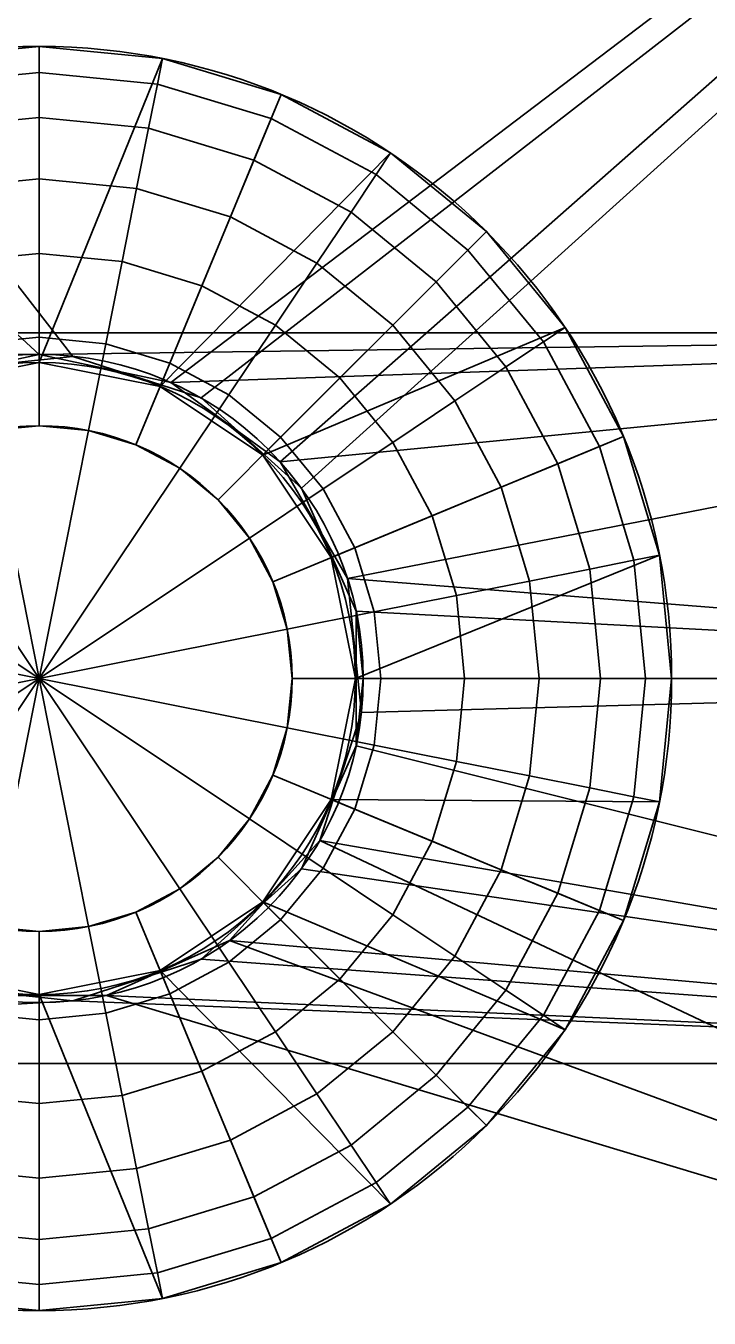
# Model space of a CAD drawing. Header units: millimetres. Extents: x 516 to 946, y 0 to 190.
# Drawn here: x 567.59 to 571.91, y 169.55 to 177.73 of the extents above; entities that cross this region are included whole.
import ezdxf

# ---------------------------------------------------------------- set-up
doc = ezdxf.new("R2010")
doc.units = ezdxf.units.MM
doc.layers.add('1', color=7, linetype='Continuous', true_color=0xffffff)

# ---------------------------------------------------------------- blocks, each defined once
blk = doc.blocks.new('UG_SURFACE_001')
at = {"layer": '1', "color": 252, "linetype": 'Continuous', "lineweight": 35}
for points in [[(62.151741, 182.368726, 3.5), (45.534927, 184.409007, 3.5), (52.334137, 175.639257, 3.5), (53.144854, 175.375834, 3.5)], [(51.486369, 175.550148, 3.5), (52.334137, 175.639257, 3.5), (45.534927, 184.409007, 3.5)], [(45.534927, 184.409007, 1.5), (52.334137, 175.639257, 1.5), (51.486369, 175.550148, 1.5)], [(53.144854, 175.375834, 1.5), (52.334137, 175.639257, 1.5), (45.534927, 184.409007, 1.5), (62.151741, 182.368726, 1.5)], [(53.144854, 175.375834, 3.5), (53.778339, 174.805447, 3.5), (62.151741, 182.368726, 3.5)], [(62.151741, 182.368726, 1.5), (53.778339, 174.805447, 1.5), (53.144854, 175.375834, 1.5)], [(62.151741, 173.60048, 3.5), (62.151741, 182.368726, 3.5), (53.778339, 174.805447, 3.5), (54.125056, 174.026713, 3.5)], [(54.125056, 174.026713, 1.5), (53.778339, 174.805447, 1.5), (62.151741, 182.368726, 1.5), (62.151741, 173.60048, 1.5)], [(52.334137, 175.639257, 1.5), (52.334137, 175.639257, 3.5), (51.486369, 175.550148, 3.5), (51.486369, 175.550148, 1.5)], [(53.144854, 175.375834, 1.5), (53.144854, 175.375834, 3.5), (52.334137, 175.639257, 3.5), (52.334137, 175.639257, 1.5)], [(53.778339, 174.805447, 1.5), (53.778339, 174.805447, 3.5), (53.144854, 175.375834, 3.5), (53.144854, 175.375834, 1.5)], [(54.125056, 174.026713, 1.5), (54.125056, 174.026713, 3.5), (53.778339, 174.805447, 3.5), (53.778339, 174.805447, 1.5)], [(54.125056, 174.026713, 3.5), (54.125056, 173.60048, 3.5), (62.151741, 173.60048, 3.5)], [(62.151741, 173.60048, 1.5), (54.169852, 173.60048, 1.5), (54.125056, 174.026713, 1.5)], [(54.169852, 173.60048, 1.5), (54.125056, 173.60048, 3.5), (54.125056, 174.026713, 3.5)], [(54.125056, 174.026713, 3.5), (54.125056, 174.026713, 1.5), (54.169852, 173.60048, 1.5)], [(62.151741, 171.163097, 3.5), (62.151741, 173.60048, 3.5), (54.125056, 173.60048, 3.5), (54.125056, 173.174262, 3.5)], [(54.125056, 173.174262, 1.5), (54.169852, 173.60048, 1.5), (62.151741, 173.60048, 1.5), (62.151741, 171.163097, 1.5)], [(54.169852, 173.60048, 1.5), (54.125056, 173.174262, 1.5), (54.125056, 173.174262, 3.5)], [(54.125056, 173.174262, 3.5), (54.125056, 173.60048, 3.5), (54.169852, 173.60048, 1.5)], [(54.125056, 173.174262, 3.5), (53.778339, 172.395527, 3.5), (62.151741, 171.163097, 3.5)], [(62.151741, 171.163097, 1.5), (53.778339, 172.395527, 1.5), (54.125056, 173.174262, 1.5)], [(53.778339, 172.395527, 1.5), (53.778339, 172.395527, 3.5), (54.125056, 173.174262, 3.5), (54.125056, 173.174262, 1.5)], [(62.151741, 171.163097, 3.5), (53.778339, 172.395527, 3.5), (53.144854, 171.825141, 3.5)], [(53.144854, 171.825141, 1.5), (53.778339, 172.395527, 1.5), (62.151741, 171.163097, 1.5)], [(53.144854, 171.825141, 1.5), (53.144854, 171.825141, 3.5), (53.778339, 172.395527, 3.5), (53.778339, 172.395527, 1.5)], [(53.144854, 171.825141, 3.5), (52.334137, 171.561718, 3.5), (62.151741, 171.163097, 3.5)], [(62.151741, 171.163097, 1.5), (52.334137, 171.561718, 1.5), (53.144854, 171.825141, 1.5)], [(52.334137, 171.561718, 1.5), (52.334137, 171.561718, 3.5), (53.144854, 171.825141, 3.5), (53.144854, 171.825141, 1.5)], [(52.334137, 171.561718, 3.5), (51.486369, 171.650827, 3.5), (45.534927, 171.163097, 3.5)], [(45.534927, 171.163097, 1.5), (51.486369, 171.650827, 1.5), (52.334137, 171.561718, 1.5)], [(51.486369, 171.650827, 1.5), (51.486369, 171.650827, 3.5), (52.334137, 171.561718, 3.5), (52.334137, 171.561718, 1.5)], [(45.534927, 171.163097, 3.5), (62.151741, 171.163097, 3.5), (52.334137, 171.561718, 3.5)], [(52.334137, 171.561718, 1.5), (62.151741, 171.163097, 1.5), (45.534927, 171.163097, 1.5)], [(62.151741, 171.163097, 3.5), (45.534927, 171.163097, 3.5), (45.534927, 168.725714, 3.5), (62.151741, 168.725714, 3.5)], [(62.151741, 168.725714, 1.5), (45.534927, 168.725714, 1.5), (45.534927, 171.163097, 1.5), (62.151741, 171.163097, 1.5)]]:
    blk.add_3dface(points, dxfattribs=at)
blk = doc.blocks.new('1стенка_MODEL')
at = {"layer": '1', "color": 252, "linetype": 'Continuous', "lineweight": 35}
blk.add_circle((52.119854, 173.600487, 1.5), 2.05, dxfattribs=at)
at = {"layer": '1', "color": 252, "linetype": 'Continuous', "lineweight": 35, "extrusion": (0, 0, -1)}
blk.add_circle((-52.119854, 173.600487, -3.5), 2.05, dxfattribs=at)
at = {"layer": '1', "color": 252, "linetype": 'Continuous', "lineweight": 35}
blk.add_blockref('UG_SURFACE_001', (0, 0), dxfattribs=at)
blk = doc.blocks.new('UG_SURFACE_002')
at = {"layer": '1', "color": 252, "linetype": 'Continuous', "lineweight": 35}
for points in [[(2.492546, 189.693958, 16.5), (101.747163, 177.507013, 3.5), (81.896238, 179.944411, 3.5)], [(2.492546, 189.693958, 16.5), (121.598087, 175.06963, 3.5), (101.747163, 177.507013, 3.5)], [(2.492546, 189.693958, 16.5), (133.563325, 173.60048, 3.5), (121.598087, 175.06963, 3.5)], [(2.492546, 189.693958, 16.5), (161.549926, 170.164168, 3.5), (153.414235, 171.163097, 3.5)], [(153.414235, 171.163097, 3.5), (133.563325, 173.60048, 3.5), (2.492546, 189.693958, 16.5)], [(2.492546, 189.693958, 16.5), (181.150854, 167.757466, 3.5), (173.265159, 168.725714, 3.5)], [(173.265159, 168.725714, 3.5), (161.549926, 170.164168, 3.5), (2.492546, 189.693958, 16.5)], [(2.492546, 189.693958, 16.5), (201.001778, 165.320083, 3.5), (193.116084, 166.288331, 3.5)], [(193.116084, 166.288331, 3.5), (181.150854, 167.757466, 3.5), (2.492546, 189.693958, 16.5)], [(2.492546, 189.693958, 16.5), (220.852703, 162.882701, 3.5), (210.930929, 164.100945, 3.5)], [(210.930929, 164.100945, 3.5), (201.001778, 165.320083, 3.5), (2.492546, 189.693958, 16.5)], [(2.492546, 189.693958, 16.5), (254.704952, 158.726171, 3.5), (220.852703, 162.882701, 3.5)], [(254.704952, 158.726171, 3.5), (2.492546, 189.693958, 16.5), (7.492546, 189.08003, 21.500001), (414.399207, 139.11818, 21.500001)], [(7.492546, 187.785283, 21.500001), (414.242595, 137.84267, 21.500001), (414.399207, 139.11818, 21.500001), (7.492546, 189.08003, 21.500001)], [(414.242595, 137.84267, 21.500001), (7.492546, 187.785283, 21.500001), (7.489942, 187.724829, 21.497397)], [(2.492546, 187.540576, 6.734633), (419.101447, 136.387423, 6.734633), (419.120014, 136.538535, 7.5), (2.492546, 187.693954, 7.5)], [(413.8695, 137.183219, 20.8), (7.697187, 187.054902, 20.8), (2.492546, 187.693954, 7.5), (419.120014, 136.538535, 7.5)], [(414.242595, 137.84267, 21.500001), (7.489942, 187.724829, 21.497397), (7.488322, 187.517792, 21.440059)], [(2.492546, 187.103763, 6.085787), (419.048607, 135.957107, 6.085787), (419.101447, 136.387423, 6.734633), (2.492546, 187.540576, 6.734633)], [(414.188027, 137.579471, 21.446716), (7.488322, 187.517792, 21.440059), (7.487983, 187.474385, 21.428039)], [(414.188027, 137.579471, 21.446716), (7.487983, 187.474385, 21.428039), (7.521724, 187.286004, 21.291038)], [(7.488322, 187.517792, 21.440059), (414.188027, 137.579471, 21.446716), (414.242595, 137.84267, 21.500001)], [(414.097965, 137.36172, 21.294976), (7.521724, 187.286004, 21.291038), (7.526125, 187.261432, 21.273168)], [(7.521724, 187.286004, 21.291038), (414.097965, 137.36172, 21.294976), (414.188027, 137.579471, 21.446716)], [(414.097965, 137.36172, 21.294976), (7.526125, 187.261432, 21.273168), (7.594966, 187.123388, 21.066504)], [(413.986117, 137.222588, 21.067878), (7.594966, 187.123388, 21.066504), (7.599175, 187.114954, 21.053867)], [(7.594966, 187.123388, 21.066504), (413.986117, 137.222588, 21.067878), (414.097965, 137.36172, 21.294976)], [(2.492546, 186.450049, 5.652241), (418.969542, 135.313109, 5.652241), (419.048607, 135.957107, 6.085787), (2.492546, 187.103763, 6.085787)], [(7.599175, 187.114954, 21.053867), (7.697187, 187.054902, 20.8), (413.8695, 137.183219, 20.8)], [(413.8695, 137.183219, 20.8), (413.986117, 137.222588, 21.067878), (7.599175, 187.114954, 21.053867)], [(418.969542, 135.313109, 5.652241), (2.492546, 186.450049, 5.652241), (201.001778, 161.30507, 5.5), (220.852703, 158.867672, 5.5)], [(2.492546, 186.450049, 5.652241), (178.23121, 164.100945, 5.5), (200.118229, 161.41355, 5.5)], [(2.492546, 186.450049, 5.652241), (161.549926, 166.149139, 5.5), (178.23121, 164.100945, 5.5)], [(200.118229, 161.41355, 5.5), (201.001778, 161.30507, 5.5), (2.492546, 186.450049, 5.652241)], [(2.492546, 186.450049, 5.652241), (141.199008, 168.647915, 5.5), (160.41638, 166.288331, 5.5)], [(2.492546, 186.450049, 5.652241), (121.598087, 171.054617, 5.5), (140.565455, 168.725714, 5.5)], [(2.492546, 186.450049, 5.652241), (100.863606, 173.60048, 5.5), (101.747163, 173.492, 5.5)], [(101.747163, 173.492, 5.5), (121.598087, 171.054617, 5.5), (2.492546, 186.450049, 5.652241)], [(140.565455, 168.725714, 5.5), (141.199008, 168.647915, 5.5), (2.492546, 186.450049, 5.652241)], [(160.41638, 166.288331, 5.5), (161.549926, 166.149139, 5.5), (2.492546, 186.450049, 5.652241)], [(2.492546, 186.450049, 5.652241), (62.045313, 178.36678, 5.5), (83.048768, 175.787866, 5.5)], [(83.048768, 175.787866, 5.5), (100.863606, 173.60048, 5.5), (2.492546, 186.450049, 5.652241)], [(42.194393, 184.819177, 3.5), (62.045313, 182.381794, 3.5), (52.953664, 175.473258, 3.5), (52.119855, 175.650492, 3.5)], [(52.119855, 175.650492, 3.5), (51.286045, 175.473258, 3.5), (42.194393, 184.819177, 3.5)], [(62.045313, 182.381794, 3.5), (53.643301, 174.972206, 3.5), (52.953664, 175.473258, 3.5)], [(54.069519, 174.233973, 3.5), (53.643301, 174.972206, 3.5), (62.045313, 182.381794, 3.5), (62.045313, 173.60048, 3.5)], [(42.194393, 175.787866, 5.5), (62.045313, 175.787866, 5.5), (62.045313, 178.36678, 5.5), (52.355226, 179.556563, 5.5)], [(52.355226, 179.556563, 5.5), (42.194393, 179.556563, 5.5), (42.194393, 175.787866, 5.5)], [(42.194393, 175.787866, 5.5), (51.286045, 175.473258, 5.5), (52.119855, 175.650492, 5.5)], [(52.119855, 175.650492, 5.5), (62.045313, 175.787866, 5.5), (42.194393, 175.787866, 5.5)], [(52.119855, 175.650492, 5.5), (52.953664, 175.473258, 5.5), (62.045313, 175.787866, 5.5)], [(52.953664, 175.473258, 5.5), (53.643301, 174.972206, 5.5), (62.045313, 175.787866, 5.5)], [(62.045313, 175.787866, 5.5), (53.643301, 174.972206, 5.5), (54.069519, 174.233973, 5.5)], [(54.069519, 174.233973, 5.5), (54.136101, 173.60048, 5.5), (62.045313, 173.60048, 5.5), (62.045313, 175.787866, 5.5)], [(52.119855, 175.650492, 3.5), (52.119855, 175.650492, 5.5), (51.286045, 175.473258, 5.5), (51.286045, 175.473258, 3.5)], [(52.953664, 175.473258, 3.5), (52.953664, 175.473258, 5.5), (52.119855, 175.650492, 5.5), (52.119855, 175.650492, 3.5)], [(53.643301, 174.972206, 3.5), (53.643301, 174.972206, 5.5), (52.953664, 175.473258, 5.5), (52.953664, 175.473258, 3.5)], [(54.069519, 174.233973, 3.5), (54.069519, 174.233973, 5.5), (53.643301, 174.972206, 5.5), (53.643301, 174.972206, 3.5)], [(62.045313, 173.60048, 3.5), (54.136101, 173.60048, 3.5), (54.069519, 174.233973, 3.5)], [(54.136101, 173.60048, 5.5), (54.069519, 174.233973, 5.5), (54.069519, 174.233973, 3.5), (54.136101, 173.60048, 3.5)], [(62.045313, 173.60048, 3.5), (62.045313, 171.163097, 3.5), (53.895205, 172.575489, 3.5), (54.158624, 173.386201, 3.5)], [(54.158624, 173.386201, 5.5), (53.895205, 172.575489, 5.5), (62.045313, 168.725714, 5.5), (62.045313, 173.60048, 5.5)], [(54.158624, 173.386201, 3.5), (54.136101, 173.60048, 3.5), (62.045313, 173.60048, 3.5)], [(54.136101, 173.60048, 3.5), (54.158624, 173.386201, 3.5), (54.158624, 173.386201, 5.5), (54.136101, 173.60048, 5.5)], [(62.045313, 173.60048, 5.5), (54.136101, 173.60048, 5.5), (54.158624, 173.386201, 5.5)], [(53.895205, 172.575489, 3.5), (53.895205, 172.575489, 5.5), (54.158624, 173.386201, 5.5), (54.158624, 173.386201, 3.5)], [(53.324815, 171.941996, 3.5), (53.895205, 172.575489, 3.5), (62.045313, 171.163097, 3.5)], [(53.324815, 171.941996, 3.5), (53.324815, 171.941996, 5.5), (53.895205, 172.575489, 5.5), (53.895205, 172.575489, 3.5)], [(62.045313, 168.725714, 5.5), (53.895205, 172.575489, 5.5), (53.324815, 171.941996, 5.5)], [(62.045313, 171.163097, 3.5), (52.546073, 171.59529, 3.5), (53.324815, 171.941996, 3.5)], [(52.546073, 171.59529, 3.5), (52.546073, 171.59529, 5.5), (53.324815, 171.941996, 5.5), (53.324815, 171.941996, 3.5)], [(53.324815, 171.941996, 5.5), (52.546073, 171.59529, 5.5), (62.045313, 168.725714, 5.5)], [(51.693633, 171.59529, 3.5), (52.546073, 171.59529, 3.5), (62.045313, 171.163097, 3.5), (42.194393, 171.163097, 3.5)], [(42.194393, 168.725714, 5.5), (62.045313, 168.725714, 5.5), (52.546073, 171.59529, 5.5), (51.693633, 171.59529, 5.5)], [(51.693633, 171.59529, 3.5), (51.693633, 171.59529, 5.5), (52.546073, 171.59529, 5.5), (52.546073, 171.59529, 3.5)], [(42.194393, 171.163097, 3.5), (62.045313, 171.163097, 3.5), (62.045313, 168.725714, 3.5), (42.194393, 168.725714, 3.5)]]:
    blk.add_3dface(points, dxfattribs=at)
blk = doc.blocks.new('3пояс_верхний_MODEL')
at = {"layer": '1', "color": 252, "linetype": 'Continuous', "lineweight": 35, "extrusion": (2.9583e-16, 2.53862e-15, -1)}
blk.add_circle((-52.119854, 173.600487, -5.5), 2.05, dxfattribs=at)
at = {"layer": '1', "color": 252, "linetype": 'Continuous', "lineweight": 35, "extrusion": (0, 0, -1)}
blk.add_circle((-52.119854, 173.600487, -3.5), 2.05, dxfattribs=at)
at = {"layer": '1', "color": 252, "linetype": 'Continuous', "lineweight": 35}
blk.add_blockref('UG_SURFACE_002', (0, 0), dxfattribs=at)
blk = doc.blocks.new('UG_SURFACE_006')
at = {"layer": '1', "color": 252, "linetype": 'Continuous', "lineweight": 35}
for points in [[(0, 3.834946, -0.53909), (-0.748161, 3.761258, -0.53909), (-0.780361, 3.923141), (0, 4)], [(-0.765367, 1.847759), (0, 2), (0, 4), (-0.780361, 3.923141)], [(-0.780361, 3.923141, 4), (0, 4, 4), (0, 2, 4), (-0.765367, 1.847759, 4)], [(0, 4, 4), (-0.780361, 3.923141, 4), (-0.748161, 3.761258, 4.53909), (0, 3.834946, 4.53909)], [(0.748161, 3.761258, -0.53909), (0, 3.834946, -0.53909), (0, 4), (0.780361, 3.923141)], [(0.780361, 3.923141), (0, 4), (0, 2)], [(0, 2, 4), (0, 4, 4), (0.780361, 3.923141, 4)], [(0.780361, 3.923141, 4), (0, 4, 4), (0, 3.834946, 4.53909), (0.748161, 3.761258, 4.53909)], [(0, 2), (0.765367, 1.847759), (1.530734, 3.695518), (0.780361, 3.923141)], [(0.780361, 3.923141, 4), (1.530734, 3.695518, 4), (0.765367, 1.847759, 4), (0, 2, 4)], [(1.46757, 3.543028, -0.53909), (0.748161, 3.761258, -0.53909), (0.780361, 3.923141), (1.530734, 3.695518)], [(1.530734, 3.695518, 4), (0.780361, 3.923141, 4), (0.748161, 3.761258, 4.53909), (1.46757, 3.543028, 4.53909)], [(0, 3.550568, -1.025907), (-0.692681, 3.482345, -1.025907), (-0.748161, 3.761258, -0.53909), (0, 3.834946, -0.53909)], [(0, 3.834946, 4.53909), (-0.748161, 3.761258, 4.53909), (-0.692681, 3.482345, 5.025907), (0, 3.550568, 5.025907)], [(0.692681, 3.482345, -1.025907), (0, 3.550568, -1.025907), (0, 3.834946, -0.53909), (0.748161, 3.761258, -0.53909)], [(0.748161, 3.761258, 4.53909), (0, 3.834946, 4.53909), (0, 3.550568, 5.025907), (0.692681, 3.482345, 5.025907)], [(1.358744, 3.280297, -1.025907), (0.692681, 3.482345, -1.025907), (0.748161, 3.761258, -0.53909), (1.46757, 3.543028, -0.53909)], [(1.46757, 3.543028, 4.53909), (0.748161, 3.761258, 4.53909), (0.692681, 3.482345, 5.025907), (1.358744, 3.280297, 5.025907)], [(2.222281, 3.325878), (1.530734, 3.695518), (0.765367, 1.847759)], [(0.765367, 1.847759, 4), (1.530734, 3.695518, 4), (2.222281, 3.325878, 4)], [(2.130582, 3.188641, -0.53909), (1.46757, 3.543028, -0.53909), (1.530734, 3.695518), (2.222281, 3.325878)], [(2.222281, 3.325878, 4), (1.530734, 3.695518, 4), (1.46757, 3.543028, 4.53909), (2.130582, 3.188641, 4.53909)], [(0, 3.16205, -1.43446), (-0.616885, 3.101292, -1.43446), (-0.692681, 3.482345, -1.025907), (0, 3.550568, -1.025907)], [(0, 3.550568, 5.025907), (-0.692681, 3.482345, 5.025907), (-0.616885, 3.101292, 5.43446), (0, 3.16205, 5.43446)], [(0.616885, 3.101292, -1.43446), (0, 3.16205, -1.43446), (0, 3.550568, -1.025907), (0.692681, 3.482345, -1.025907)], [(0.692681, 3.482345, 5.025907), (0, 3.550568, 5.025907), (0, 3.16205, 5.43446), (0.616885, 3.101292, 5.43446)], [(1.97259, 2.952189, -1.025907), (1.358744, 3.280297, -1.025907), (1.46757, 3.543028, -0.53909), (2.130582, 3.188641, -0.53909)], [(2.130582, 3.188641, 4.53909), (1.46757, 3.543028, 4.53909), (1.358744, 3.280297, 5.025907), (1.97259, 2.952189, 5.025907)], [(1.210064, 2.921353, -1.43446), (0.616885, 3.101292, -1.43446), (0.692681, 3.482345, -1.025907), (1.358744, 3.280297, -1.025907)], [(1.358744, 3.280297, 5.025907), (0.692681, 3.482345, 5.025907), (0.616885, 3.101292, 5.43446), (1.210064, 2.921353, 5.43446)], [(0.765367, 1.847759), (1.414214, 1.414214), (2.828427, 2.828427), (2.222281, 3.325878)], [(2.222281, 3.325878, 4), (2.828427, 2.828427, 4), (1.414214, 1.414214, 4), (0.765367, 1.847759, 4)], [(1.756741, 2.629149, -1.43446), (1.210064, 2.921353, -1.43446), (1.358744, 3.280297, -1.025907), (1.97259, 2.952189, -1.025907)], [(1.97259, 2.952189, 5.025907), (1.358744, 3.280297, 5.025907), (1.210064, 2.921353, 5.43446), (1.756741, 2.629149, 5.43446)], [(2.711716, 2.711716, -0.53909), (2.130582, 3.188641, -0.53909), (2.222281, 3.325878), (2.828427, 2.828427)], [(2.828427, 2.828427, 4), (2.222281, 3.325878, 4), (2.130582, 3.188641, 4.53909), (2.711716, 2.711716, 4.53909)], [(0, 2.690134, -1.742935), (-0.524819, 2.638444, -1.742935), (-0.616885, 3.101292, -1.43446), (0, 3.16205, -1.43446)], [(0, 3.16205, 5.43446), (-0.616885, 3.101292, 5.43446), (-0.524819, 2.638444, 5.742935), (0, 2.690134, 5.742935)], [(0.524819, 2.638444, -1.742935), (0, 2.690134, -1.742935), (0, 3.16205, -1.43446), (0.616885, 3.101292, -1.43446)], [(0.616885, 3.101292, 5.43446), (0, 3.16205, 5.43446), (0, 2.690134, 5.742935), (0.524819, 2.638444, 5.742935)], [(2.510631, 2.510631, -1.025907), (1.97259, 2.952189, -1.025907), (2.130582, 3.188641, -0.53909), (2.711716, 2.711716, -0.53909)], [(2.711716, 2.711716, 4.53909), (2.130582, 3.188641, 4.53909), (1.97259, 2.952189, 5.025907), (2.510631, 2.510631, 5.025907)], [(1.02947, 2.48536, -1.742935), (0.524819, 2.638444, -1.742935), (0.616885, 3.101292, -1.43446), (1.210064, 2.921353, -1.43446)], [(1.210064, 2.921353, 5.43446), (0.616885, 3.101292, 5.43446), (0.524819, 2.638444, 5.742935), (1.02947, 2.48536, 5.742935)], [(2.235907, 2.235907, -1.43446), (1.756741, 2.629149, -1.43446), (1.97259, 2.952189, -1.025907), (2.510631, 2.510631, -1.025907)], [(2.510631, 2.510631, 5.025907), (1.97259, 2.952189, 5.025907), (1.756741, 2.629149, 5.43446), (2.235907, 2.235907, 5.43446)], [(1.494559, 2.236765, -1.742935), (1.02947, 2.48536, -1.742935), (1.210064, 2.921353, -1.43446), (1.756741, 2.629149, -1.43446)], [(1.756741, 2.629149, 5.43446), (1.210064, 2.921353, 5.43446), (1.02947, 2.48536, 5.742935), (1.494559, 2.236765, 5.742935)], [(3.325878, 2.222281), (2.828427, 2.828427), (1.414214, 1.414214)], [(1.414214, 1.414214, 4), (2.828427, 2.828427, 4), (3.325878, 2.222281, 4)], [(3.188641, 2.130582, -0.53909), (2.711716, 2.711716, -0.53909), (2.828427, 2.828427), (3.325878, 2.222281)], [(3.325878, 2.222281, 4), (2.828427, 2.828427, 4), (2.711716, 2.711716, 4.53909), (3.188641, 2.130582, 4.53909)], [(2.952189, 1.97259, -1.025907), (2.510631, 2.510631, -1.025907), (2.711716, 2.711716, -0.53909), (3.188641, 2.130582, -0.53909)], [(3.188641, 2.130582, 4.53909), (2.711716, 2.711716, 4.53909), (2.510631, 2.510631, 5.025907), (2.952189, 1.97259, 5.025907)], [(0, 2.160017, -1.934864), (-0.421398, 2.118513, -1.934864), (-0.524819, 2.638444, -1.742935), (0, 2.690134, -1.742935)], [(0, 2.690134, 5.742935), (-0.524819, 2.638444, 5.742935), (-0.421398, 2.118513, 5.934864), (0, 2.160017, 5.934864)], [(0.421398, 2.118513, -1.934864), (0, 2.160017, -1.934864), (0, 2.690134, -1.742935), (0.524819, 2.638444, -1.742935)], [(0.524819, 2.638444, 5.742935), (0, 2.690134, 5.742935), (0, 2.160017, 5.934864), (0.421398, 2.118513, 5.934864)], [(0.826603, 1.995595, -1.934864), (0.421398, 2.118513, -1.934864), (0.524819, 2.638444, -1.742935), (1.02947, 2.48536, -1.742935)], [(1.02947, 2.48536, 5.742935), (0.524819, 2.638444, 5.742935), (0.421398, 2.118513, 5.934864), (0.826603, 1.995595, 5.934864)], [(1.902212, 1.902212, -1.742935), (1.494559, 2.236765, -1.742935), (1.756741, 2.629149, -1.43446), (2.235907, 2.235907, -1.43446)], [(2.235907, 2.235907, 5.43446), (1.756741, 2.629149, 5.43446), (1.494559, 2.236765, 5.742935), (1.902212, 1.902212, 5.742935)], [(1.200041, 1.795988, -1.934864), (0.826603, 1.995595, -1.934864), (1.02947, 2.48536, -1.742935), (1.494559, 2.236765, -1.742935)], [(1.494559, 2.236765, 5.742935), (1.02947, 2.48536, 5.742935), (0.826603, 1.995595, 5.934864), (1.200041, 1.795988, 5.934864)], [(2.629149, 1.756741, -1.43446), (2.235907, 2.235907, -1.43446), (2.510631, 2.510631, -1.025907), (2.952189, 1.97259, -1.025907)], [(2.952189, 1.97259, 5.025907), (2.510631, 2.510631, 5.025907), (2.235907, 2.235907, 5.43446), (2.629149, 1.756741, 5.43446)], [(1.527363, 1.527363, -1.934864), (1.200041, 1.795988, -1.934864), (1.494559, 2.236765, -1.742935), (1.902212, 1.902212, -1.742935)], [(1.902212, 1.902212, 5.742935), (1.494559, 2.236765, 5.742935), (1.200041, 1.795988, 5.934864), (1.527363, 1.527363, 5.934864)], [(1.414214, 1.414214), (1.847759, 0.765367), (3.695518, 1.530734), (3.325878, 2.222281)], [(3.325878, 2.222281, 4), (3.695518, 1.530734, 4), (1.847759, 0.765367, 4), (1.414214, 1.414214, 4)], [(2.236765, 1.494559, -1.742935), (1.902212, 1.902212, -1.742935), (2.235907, 2.235907, -1.43446), (2.629149, 1.756741, -1.43446)], [(2.629149, 1.756741, 5.43446), (2.235907, 2.235907, 5.43446), (1.902212, 1.902212, 5.742935), (2.236765, 1.494559, 5.742935)], [(3.543028, 1.46757, -0.53909), (3.188641, 2.130582, -0.53909), (3.325878, 2.222281), (3.695518, 1.530734)], [(3.695518, 1.530734, 4), (3.325878, 2.222281, 4), (3.188641, 2.130582, 4.53909), (3.543028, 1.46757, 4.53909)], [(0, 1.6, -2), (-0.312145, 1.569256, -2), (-0.421398, 2.118513, -1.934864), (0, 2.160017, -1.934864)], [(0, 2.160017, 5.934864), (-0.421398, 2.118513, 5.934864), (-0.312145, 1.569256, 6), (0, 1.6, 6)], [(0.312145, 1.569256, -2), (0, 1.6, -2), (0, 2.160017, -1.934864), (0.421398, 2.118513, -1.934864)], [(0.421398, 2.118513, 5.934864), (0, 2.160017, 5.934864), (0, 1.6, 6), (0.312145, 1.569256, 6)], [(3.280297, 1.358744, -1.025907), (2.952189, 1.97259, -1.025907), (3.188641, 2.130582, -0.53909), (3.543028, 1.46757, -0.53909)], [(3.543028, 1.46757, 4.53909), (3.188641, 2.130582, 4.53909), (2.952189, 1.97259, 5.025907), (3.280297, 1.358744, 5.025907)], [(0.612293, 1.478207, -2), (0.312145, 1.569256, -2), (0.421398, 2.118513, -1.934864), (0.826603, 1.995595, -1.934864)], [(0.826603, 1.995595, 5.934864), (0.421398, 2.118513, 5.934864), (0.312145, 1.569256, 6), (0.612293, 1.478207, 6)], [(-0.765367, 1.847759), (-0.765367, 1.847759, 4), (0, 2, 4), (0, 2)], [(0, 2), (0, 2, 4), (0.765367, 1.847759, 4), (0.765367, 1.847759)], [(0.888912, 1.330351, -2), (0.612293, 1.478207, -2), (0.826603, 1.995595, -1.934864), (1.200041, 1.795988, -1.934864)], [(1.200041, 1.795988, 5.934864), (0.826603, 1.995595, 5.934864), (0.612293, 1.478207, 6), (0.888912, 1.330351, 6)], [(2.921353, 1.210064, -1.43446), (2.629149, 1.756741, -1.43446), (2.952189, 1.97259, -1.025907), (3.280297, 1.358744, -1.025907)], [(3.280297, 1.358744, 5.025907), (2.952189, 1.97259, 5.025907), (2.629149, 1.756741, 5.43446), (2.921353, 1.210064, 5.43446)], [(1.795988, 1.200041, -1.934864), (1.527363, 1.527363, -1.934864), (1.902212, 1.902212, -1.742935), (2.236765, 1.494559, -1.742935)], [(2.236765, 1.494559, 5.742935), (1.902212, 1.902212, 5.742935), (1.527363, 1.527363, 5.934864), (1.795988, 1.200041, 5.934864)], [(0.765367, 1.847759), (0.765367, 1.847759, 4), (1.414214, 1.414214, 4), (1.414214, 1.414214)], [(1.131371, 1.131371, -2), (0.888912, 1.330351, -2), (1.200041, 1.795988, -1.934864), (1.527363, 1.527363, -1.934864)], [(1.527363, 1.527363, 5.934864), (1.200041, 1.795988, 5.934864), (0.888912, 1.330351, 6), (1.131371, 1.131371, 6)], [(2.48536, 1.02947, -1.742935), (2.236765, 1.494559, -1.742935), (2.629149, 1.756741, -1.43446), (2.921353, 1.210064, -1.43446)], [(2.921353, 1.210064, 5.43446), (2.629149, 1.756741, 5.43446), (2.236765, 1.494559, 5.742935), (2.48536, 1.02947, 5.742935)], [(-0.888912, 1.330351, -2), (-0.612293, 1.478207, -2), (-0.312145, 1.569256, -2), (0, 0, -2)], [(-0.312145, 1.569256, 6), (-0.612293, 1.478207, 6), (-0.888912, 1.330351, 6), (0, 0, 6)], [(-0.312145, 1.569256, -2), (0, 1.6, -2), (0.312145, 1.569256, -2), (0, 0, -2)], [(0.312145, 1.569256, 6), (0, 1.6, 6), (-0.312145, 1.569256, 6), (0, 0, 6)], [(0.312145, 1.569256, -2), (0.612293, 1.478207, -2), (0.888912, 1.330351, -2), (0, 0, -2)], [(0.888912, 1.330351, 6), (0.612293, 1.478207, 6), (0.312145, 1.569256, 6), (0, 0, 6)], [(1.330351, 0.888912, -2), (1.131371, 1.131371, -2), (1.527363, 1.527363, -1.934864), (1.795988, 1.200041, -1.934864)], [(1.795988, 1.200041, 5.934864), (1.527363, 1.527363, 5.934864), (1.131371, 1.131371, 6), (1.330351, 0.888912, 6)], [(1.995595, 0.826603, -1.934864), (1.795988, 1.200041, -1.934864), (2.236765, 1.494559, -1.742935), (2.48536, 1.02947, -1.742935)], [(2.48536, 1.02947, 5.742935), (2.236765, 1.494559, 5.742935), (1.795988, 1.200041, 5.934864), (1.995595, 0.826603, 5.934864)], [(3.923141, 0.780361), (3.695518, 1.530734), (1.847759, 0.765367), (2, 0)], [(2, 0, 4), (1.847759, 0.765367, 4), (3.695518, 1.530734, 4), (3.923141, 0.780361, 4)], [(3.761258, 0.748161, -0.53909), (3.543028, 1.46757, -0.53909), (3.695518, 1.530734), (3.923141, 0.780361)], [(3.923141, 0.780361, 4), (3.695518, 1.530734, 4), (3.543028, 1.46757, 4.53909), (3.761258, 0.748161, 4.53909)], [(1.414214, 1.414214), (1.414214, 1.414214, 4), (1.847759, 0.765367, 4), (1.847759, 0.765367)], [(3.482345, 0.692681, -1.025907), (3.280297, 1.358744, -1.025907), (3.543028, 1.46757, -0.53909), (3.761258, 0.748161, -0.53909)], [(3.761258, 0.748161, 4.53909), (3.543028, 1.46757, 4.53909), (3.280297, 1.358744, 5.025907), (3.482345, 0.692681, 5.025907)], [(-1.330351, 0.888912, -2), (-1.131371, 1.131371, -2), (-0.888912, 1.330351, -2), (0, 0, -2)], [(-0.888912, 1.330351, 6), (-1.131371, 1.131371, 6), (-1.330351, 0.888912, 6), (0, 0, 6)], [(0.888912, 1.330351, -2), (1.131371, 1.131371, -2), (1.330351, 0.888912, -2), (0, 0, -2)], [(1.330351, 0.888912, 6), (1.131371, 1.131371, 6), (0.888912, 1.330351, 6), (0, 0, 6)], [(3.101292, 0.616885, -1.43446), (2.921353, 1.210064, -1.43446), (3.280297, 1.358744, -1.025907), (3.482345, 0.692681, -1.025907)], [(3.482345, 0.692681, 5.025907), (3.280297, 1.358744, 5.025907), (2.921353, 1.210064, 5.43446), (3.101292, 0.616885, 5.43446)], [(1.478207, 0.612293, -2), (1.330351, 0.888912, -2), (1.795988, 1.200041, -1.934864), (1.995595, 0.826603, -1.934864)], [(1.995595, 0.826603, 5.934864), (1.795988, 1.200041, 5.934864), (1.330351, 0.888912, 6), (1.478207, 0.612293, 6)], [(2.638444, 0.524819, -1.742935), (2.48536, 1.02947, -1.742935), (2.921353, 1.210064, -1.43446), (3.101292, 0.616885, -1.43446)], [(3.101292, 0.616885, 5.43446), (2.921353, 1.210064, 5.43446), (2.48536, 1.02947, 5.742935), (2.638444, 0.524819, 5.742935)], [(2.118513, 0.421398, -1.934864), (1.995595, 0.826603, -1.934864), (2.48536, 1.02947, -1.742935), (2.638444, 0.524819, -1.742935)], [(2.638444, 0.524819, 5.742935), (2.48536, 1.02947, 5.742935), (1.995595, 0.826603, 5.934864), (2.118513, 0.421398, 5.934864)], [(0, 0, -2), (-1.569256, 0.312145, -2), (-1.478207, 0.612293, -2), (-1.330351, 0.888912, -2)], [(-1.330351, 0.888912, 6), (-1.478207, 0.612293, 6), (-1.569256, 0.312145, 6), (0, 0, 6)], [(1.330351, 0.888912, -2), (1.478207, 0.612293, -2), (1.569256, 0.312145, -2), (0, 0, -2)], [(1.569256, 0.312145, 6), (1.478207, 0.612293, 6), (1.330351, 0.888912, 6), (0, 0, 6)], [(1.569256, 0.312145, -2), (1.478207, 0.612293, -2), (1.995595, 0.826603, -1.934864), (2.118513, 0.421398, -1.934864)], [(2.118513, 0.421398, 5.934864), (1.995595, 0.826603, 5.934864), (1.478207, 0.612293, 6), (1.569256, 0.312145, 6)], [(1.847759, 0.765367), (1.847759, 0.765367, 4), (2, 0, 4), (2, 0)], [(2, 0), (4, 0), (3.923141, 0.780361)], [(3.923141, 0.780361, 4), (4, 0, 4), (2, 0, 4)], [(3.550568, 0, -1.025907), (3.482345, 0.692681, -1.025907), (3.761258, 0.748161, -0.53909), (3.834946, 0, -0.53909)], [(3.834946, 0, 4.53909), (3.761258, 0.748161, 4.53909), (3.482345, 0.692681, 5.025907), (3.550568, 0, 5.025907)], [(3.834946, 0, -0.53909), (3.761258, 0.748161, -0.53909), (3.923141, 0.780361), (4, 0)], [(4, 0, 4), (3.923141, 0.780361, 4), (3.761258, 0.748161, 4.53909), (3.834946, 0, 4.53909)], [(3.16205, 0, -1.43446), (3.101292, 0.616885, -1.43446), (3.482345, 0.692681, -1.025907), (3.550568, 0, -1.025907)], [(3.550568, 0, 5.025907), (3.482345, 0.692681, 5.025907), (3.101292, 0.616885, 5.43446), (3.16205, 0, 5.43446)], [(2.690134, 0, -1.742935), (2.638444, 0.524819, -1.742935), (3.101292, 0.616885, -1.43446), (3.16205, 0, -1.43446)], [(3.16205, 0, 5.43446), (3.101292, 0.616885, 5.43446), (2.638444, 0.524819, 5.742935), (2.690134, 0, 5.742935)], [(2.160017, 0, -1.934864), (2.118513, 0.421398, -1.934864), (2.638444, 0.524819, -1.742935), (2.690134, 0, -1.742935)], [(2.690134, 0, 5.742935), (2.638444, 0.524819, 5.742935), (2.118513, 0.421398, 5.934864), (2.160017, 0, 5.934864)], [(1.6, 0, -2), (1.569256, 0.312145, -2), (2.118513, 0.421398, -1.934864), (2.160017, 0, -1.934864)], [(2.160017, 0, 5.934864), (2.118513, 0.421398, 5.934864), (1.569256, 0.312145, 6), (1.6, 0, 6)], [(-1.569256, -0.312145, -2), (-1.6, 0, -2), (-1.569256, 0.312145, -2), (0, 0, -2)], [(-1.569256, 0.312145, 6), (-1.6, 0, 6), (-1.569256, -0.312145, 6), (0, 0, 6)], [(1.569256, 0.312145, -2), (1.6, 0, -2), (1.569256, -0.312145, -2), (0, 0, -2)], [(1.569256, -0.312145, 6), (1.6, 0, 6), (1.569256, 0.312145, 6), (0, 0, 6)], [(-1.330351, -0.888912, -2), (-1.478207, -0.612293, -2), (-1.569256, -0.312145, -2), (0, 0, -2)], [(0, 0, 6), (-1.569256, -0.312145, 6), (-1.478207, -0.612293, 6), (-1.330351, -0.888912, 6)], [(-0.888912, -1.330351, -2), (-1.131371, -1.131371, -2), (-1.330351, -0.888912, -2), (0, 0, -2)], [(-1.330351, -0.888912, 6), (-1.131371, -1.131371, 6), (-0.888912, -1.330351, 6), (0, 0, 6)], [(-0.312145, -1.569256, -2), (-0.612293, -1.478207, -2), (-0.888912, -1.330351, -2), (0, 0, -2)], [(-0.888912, -1.330351, 6), (-0.612293, -1.478207, 6), (-0.312145, -1.569256, 6), (0, 0, 6)], [(0.312145, -1.569256, -2), (0, -1.6, -2), (-0.312145, -1.569256, -2), (0, 0, -2)], [(-0.312145, -1.569256, 6), (0, -1.6, 6), (0.312145, -1.569256, 6), (0, 0, 6)], [(1.569256, -0.312145, -2), (1.478207, -0.612293, -2), (1.330351, -0.888912, -2), (0, 0, -2)], [(1.330351, -0.888912, -2), (1.131371, -1.131371, -2), (0.888912, -1.330351, -2), (0, 0, -2)], [(0.888912, -1.330351, -2), (0.612293, -1.478207, -2), (0.312145, -1.569256, -2), (0, 0, -2)], [(0.312145, -1.569256, 6), (0.612293, -1.478207, 6), (0.888912, -1.330351, 6), (0, 0, 6)], [(0.888912, -1.330351, 6), (1.131371, -1.131371, 6), (1.330351, -0.888912, 6), (0, 0, 6)], [(1.330351, -0.888912, 6), (1.478207, -0.612293, 6), (1.569256, -0.312145, 6), (0, 0, 6)], [(1.569256, -0.312145, -2), (1.6, 0, -2), (2.160017, 0, -1.934864), (2.118513, -0.421398, -1.934864)], [(2.118513, -0.421398, 5.934864), (2.160017, 0, 5.934864), (1.6, 0, 6), (1.569256, -0.312145, 6)], [(3.923141, -0.780361), (4, 0), (2, 0), (1.847759, -0.765367)], [(2, 0), (2, 0, 4), (1.847759, -0.765367, 4), (1.847759, -0.765367)], [(1.847759, -0.765367, 4), (2, 0, 4), (4, 0, 4), (3.923141, -0.780361, 4)], [(2.118513, -0.421398, -1.934864), (2.160017, 0, -1.934864), (2.690134, 0, -1.742935), (2.638444, -0.524819, -1.742935)], [(2.638444, -0.524819, 5.742935), (2.690134, 0, 5.742935), (2.160017, 0, 5.934864), (2.118513, -0.421398, 5.934864)], [(2.638444, -0.524819, -1.742935), (2.690134, 0, -1.742935), (3.16205, 0, -1.43446), (3.101292, -0.616885, -1.43446)], [(3.101292, -0.616885, 5.43446), (3.16205, 0, 5.43446), (2.690134, 0, 5.742935), (2.638444, -0.524819, 5.742935)], [(3.101292, -0.616885, -1.43446), (3.16205, 0, -1.43446), (3.550568, 0, -1.025907), (3.482345, -0.692681, -1.025907)], [(3.482345, -0.692681, 5.025907), (3.550568, 0, 5.025907), (3.16205, 0, 5.43446), (3.101292, -0.616885, 5.43446)], [(3.482345, -0.692681, -1.025907), (3.550568, 0, -1.025907), (3.834946, 0, -0.53909), (3.761258, -0.748161, -0.53909)], [(3.761258, -0.748161, 4.53909), (3.834946, 0, 4.53909), (3.550568, 0, 5.025907), (3.482345, -0.692681, 5.025907)], [(3.761258, -0.748161, -0.53909), (3.834946, 0, -0.53909), (4, 0), (3.923141, -0.780361)], [(3.923141, -0.780361, 4), (4, 0, 4), (3.834946, 0, 4.53909), (3.761258, -0.748161, 4.53909)], [(1.478207, -0.612293, -2), (1.569256, -0.312145, -2), (2.118513, -0.421398, -1.934864), (1.995595, -0.826603, -1.934864)], [(1.995595, -0.826603, 5.934864), (2.118513, -0.421398, 5.934864), (1.569256, -0.312145, 6), (1.478207, -0.612293, 6)], [(1.995595, -0.826603, -1.934864), (2.118513, -0.421398, -1.934864), (2.638444, -0.524819, -1.742935), (2.48536, -1.02947, -1.742935)], [(2.48536, -1.02947, 5.742935), (2.638444, -0.524819, 5.742935), (2.118513, -0.421398, 5.934864), (1.995595, -0.826603, 5.934864)], [(2.48536, -1.02947, -1.742935), (2.638444, -0.524819, -1.742935), (3.101292, -0.616885, -1.43446), (2.921353, -1.210064, -1.43446)], [(2.921353, -1.210064, 5.43446), (3.101292, -0.616885, 5.43446), (2.638444, -0.524819, 5.742935), (2.48536, -1.02947, 5.742935)], [(1.330351, -0.888912, -2), (1.478207, -0.612293, -2), (1.995595, -0.826603, -1.934864), (1.795988, -1.200041, -1.934864)], [(1.795988, -1.200041, 5.934864), (1.995595, -0.826603, 5.934864), (1.478207, -0.612293, 6), (1.330351, -0.888912, 6)], [(2.921353, -1.210064, -1.43446), (3.101292, -0.616885, -1.43446), (3.482345, -0.692681, -1.025907), (3.280297, -1.358744, -1.025907)], [(3.280297, -1.358744, 5.025907), (3.482345, -0.692681, 5.025907), (3.101292, -0.616885, 5.43446), (2.921353, -1.210064, 5.43446)], [(3.280297, -1.358744, -1.025907), (3.482345, -0.692681, -1.025907), (3.761258, -0.748161, -0.53909), (3.543028, -1.46757, -0.53909)], [(3.543028, -1.46757, 4.53909), (3.761258, -0.748161, 4.53909), (3.482345, -0.692681, 5.025907), (3.280297, -1.358744, 5.025907)], [(3.325878, -2.222281), (3.695518, -1.530734), (1.847759, -0.765367), (1.414214, -1.414214)], [(1.847759, -0.765367), (1.847759, -0.765367, 4), (1.414214, -1.414214, 4), (1.414214, -1.414214)], [(1.414214, -1.414214, 4), (1.847759, -0.765367, 4), (3.695518, -1.530734, 4), (3.325878, -2.222281, 4)], [(1.847759, -0.765367), (3.695518, -1.530734), (3.923141, -0.780361)], [(3.923141, -0.780361, 4), (3.695518, -1.530734, 4), (1.847759, -0.765367, 4)], [(3.543028, -1.46757, -0.53909), (3.761258, -0.748161, -0.53909), (3.923141, -0.780361), (3.695518, -1.530734)], [(3.695518, -1.530734, 4), (3.923141, -0.780361, 4), (3.761258, -0.748161, 4.53909), (3.543028, -1.46757, 4.53909)], [(1.131371, -1.131371, -2), (1.330351, -0.888912, -2), (1.795988, -1.200041, -1.934864), (1.527363, -1.527363, -1.934864)], [(1.527363, -1.527363, 5.934864), (1.795988, -1.200041, 5.934864), (1.330351, -0.888912, 6), (1.131371, -1.131371, 6)], [(1.795988, -1.200041, -1.934864), (1.995595, -0.826603, -1.934864), (2.48536, -1.02947, -1.742935), (2.236765, -1.494559, -1.742935)], [(2.236765, -1.494559, 5.742935), (2.48536, -1.02947, 5.742935), (1.995595, -0.826603, 5.934864), (1.795988, -1.200041, 5.934864)], [(2.236765, -1.494559, -1.742935), (2.48536, -1.02947, -1.742935), (2.921353, -1.210064, -1.43446), (2.629149, -1.756741, -1.43446)], [(2.629149, -1.756741, 5.43446), (2.921353, -1.210064, 5.43446), (2.48536, -1.02947, 5.742935), (2.236765, -1.494559, 5.742935)], [(0.888912, -1.330351, -2), (1.131371, -1.131371, -2), (1.527363, -1.527363, -1.934864), (1.200041, -1.795988, -1.934864)], [(1.200041, -1.795988, 5.934864), (1.527363, -1.527363, 5.934864), (1.131371, -1.131371, 6), (0.888912, -1.330351, 6)], [(1.527363, -1.527363, -1.934864), (1.795988, -1.200041, -1.934864), (2.236765, -1.494559, -1.742935), (1.902212, -1.902212, -1.742935)], [(1.902212, -1.902212, 5.742935), (2.236765, -1.494559, 5.742935), (1.795988, -1.200041, 5.934864), (1.527363, -1.527363, 5.934864)], [(2.629149, -1.756741, -1.43446), (2.921353, -1.210064, -1.43446), (3.280297, -1.358744, -1.025907), (2.952189, -1.97259, -1.025907)], [(2.952189, -1.97259, 5.025907), (3.280297, -1.358744, 5.025907), (2.921353, -1.210064, 5.43446), (2.629149, -1.756741, 5.43446)], [(0.612293, -1.478207, -2), (0.888912, -1.330351, -2), (1.200041, -1.795988, -1.934864), (0.826603, -1.995595, -1.934864)], [(0.826603, -1.995595, 5.934864), (1.200041, -1.795988, 5.934864), (0.888912, -1.330351, 6), (0.612293, -1.478207, 6)], [(2.952189, -1.97259, -1.025907), (3.280297, -1.358744, -1.025907), (3.543028, -1.46757, -0.53909), (3.188641, -2.130582, -0.53909)], [(3.188641, -2.130582, 4.53909), (3.543028, -1.46757, 4.53909), (3.280297, -1.358744, 5.025907), (2.952189, -1.97259, 5.025907)], [(2.222281, -3.325878), (2.828427, -2.828427), (1.414214, -1.414214), (0.765367, -1.847759)], [(1.414214, -1.414214), (1.414214, -1.414214, 4), (0.765367, -1.847759, 4), (0.765367, -1.847759)], [(0.765367, -1.847759, 4), (1.414214, -1.414214, 4), (2.828427, -2.828427, 4), (2.222281, -3.325878, 4)], [(1.414214, -1.414214), (2.828427, -2.828427), (3.325878, -2.222281)], [(3.325878, -2.222281, 4), (2.828427, -2.828427, 4), (1.414214, -1.414214, 4)], [(3.188641, -2.130582, -0.53909), (3.543028, -1.46757, -0.53909), (3.695518, -1.530734), (3.325878, -2.222281)], [(3.325878, -2.222281, 4), (3.695518, -1.530734, 4), (3.543028, -1.46757, 4.53909), (3.188641, -2.130582, 4.53909)], [(0.312145, -1.569256, -2), (0.612293, -1.478207, -2), (0.826603, -1.995595, -1.934864), (0.421398, -2.118513, -1.934864)], [(0.421398, -2.118513, 5.934864), (0.826603, -1.995595, 5.934864), (0.612293, -1.478207, 6), (0.312145, -1.569256, 6)], [(1.200041, -1.795988, -1.934864), (1.527363, -1.527363, -1.934864), (1.902212, -1.902212, -1.742935), (1.494559, -2.236765, -1.742935)], [(1.494559, -2.236765, 5.742935), (1.902212, -1.902212, 5.742935), (1.527363, -1.527363, 5.934864), (1.200041, -1.795988, 5.934864)], [(1.902212, -1.902212, -1.742935), (2.236765, -1.494559, -1.742935), (2.629149, -1.756741, -1.43446), (2.235907, -2.235907, -1.43446)], [(2.235907, -2.235907, 5.43446), (2.629149, -1.756741, 5.43446), (2.236765, -1.494559, 5.742935), (1.902212, -1.902212, 5.742935)], [(-0.312145, -1.569256, -2), (0, -1.6, -2), (0, -2.160017, -1.934864), (-0.421398, -2.118513, -1.934864)], [(-0.421398, -2.118513, 5.934864), (0, -2.160017, 5.934864), (0, -1.6, 6), (-0.312145, -1.569256, 6)], [(0, -1.6, -2), (0.312145, -1.569256, -2), (0.421398, -2.118513, -1.934864), (0, -2.160017, -1.934864)], [(0, -2.160017, 5.934864), (0.421398, -2.118513, 5.934864), (0.312145, -1.569256, 6), (0, -1.6, 6)], [(0.826603, -1.995595, -1.934864), (1.200041, -1.795988, -1.934864), (1.494559, -2.236765, -1.742935), (1.02947, -2.48536, -1.742935)], [(1.02947, -2.48536, 5.742935), (1.494559, -2.236765, 5.742935), (1.200041, -1.795988, 5.934864), (0.826603, -1.995595, 5.934864)], [(2.235907, -2.235907, -1.43446), (2.629149, -1.756741, -1.43446), (2.952189, -1.97259, -1.025907), (2.510631, -2.510631, -1.025907)], [(2.510631, -2.510631, 5.025907), (2.952189, -1.97259, 5.025907), (2.629149, -1.756741, 5.43446), (2.235907, -2.235907, 5.43446)], [(-0.780361, -3.923141), (0, -4), (0, -2), (-0.765367, -1.847759)], [(-0.765367, -1.847759, 4), (0, -2, 4), (0, -4, 4), (-0.780361, -3.923141, 4)], [(0, -2), (0, -2, 4), (-0.765367, -1.847759, 4), (-0.765367, -1.847759)], [(0.780361, -3.923141), (1.530734, -3.695518), (0.765367, -1.847759), (0, -2)], [(0.765367, -1.847759), (0.765367, -1.847759, 4), (0, -2, 4), (0, -2)], [(0, -2, 4), (0.765367, -1.847759, 4), (1.530734, -3.695518, 4), (0.780361, -3.923141, 4)], [(0.765367, -1.847759), (1.530734, -3.695518), (2.222281, -3.325878)], [(2.222281, -3.325878, 4), (1.530734, -3.695518, 4), (0.765367, -1.847759, 4)], [(1.494559, -2.236765, -1.742935), (1.902212, -1.902212, -1.742935), (2.235907, -2.235907, -1.43446), (1.756741, -2.629149, -1.43446)], [(1.756741, -2.629149, 5.43446), (2.235907, -2.235907, 5.43446), (1.902212, -1.902212, 5.742935), (1.494559, -2.236765, 5.742935)], [(0, -2), (0, -4), (0.780361, -3.923141)], [(0.780361, -3.923141, 4), (0, -4, 4), (0, -2, 4)], [(0.421398, -2.118513, -1.934864), (0.826603, -1.995595, -1.934864), (1.02947, -2.48536, -1.742935), (0.524819, -2.638444, -1.742935)], [(0.524819, -2.638444, 5.742935), (1.02947, -2.48536, 5.742935), (0.826603, -1.995595, 5.934864), (0.421398, -2.118513, 5.934864)], [(2.510631, -2.510631, -1.025907), (2.952189, -1.97259, -1.025907), (3.188641, -2.130582, -0.53909), (2.711716, -2.711716, -0.53909)], [(2.711716, -2.711716, 4.53909), (3.188641, -2.130582, 4.53909), (2.952189, -1.97259, 5.025907), (2.510631, -2.510631, 5.025907)], [(-0.421398, -2.118513, -1.934864), (0, -2.160017, -1.934864), (0, -2.690134, -1.742935), (-0.524819, -2.638444, -1.742935)], [(-0.524819, -2.638444, 5.742935), (0, -2.690134, 5.742935), (0, -2.160017, 5.934864), (-0.421398, -2.118513, 5.934864)], [(0, -2.160017, -1.934864), (0.421398, -2.118513, -1.934864), (0.524819, -2.638444, -1.742935), (0, -2.690134, -1.742935)], [(0, -2.690134, 5.742935), (0.524819, -2.638444, 5.742935), (0.421398, -2.118513, 5.934864), (0, -2.160017, 5.934864)], [(2.711716, -2.711716, -0.53909), (3.188641, -2.130582, -0.53909), (3.325878, -2.222281), (2.828427, -2.828427)], [(2.828427, -2.828427, 4), (3.325878, -2.222281, 4), (3.188641, -2.130582, 4.53909), (2.711716, -2.711716, 4.53909)], [(1.02947, -2.48536, -1.742935), (1.494559, -2.236765, -1.742935), (1.756741, -2.629149, -1.43446), (1.210064, -2.921353, -1.43446)], [(1.210064, -2.921353, 5.43446), (1.756741, -2.629149, 5.43446), (1.494559, -2.236765, 5.742935), (1.02947, -2.48536, 5.742935)], [(1.756741, -2.629149, -1.43446), (2.235907, -2.235907, -1.43446), (2.510631, -2.510631, -1.025907), (1.97259, -2.952189, -1.025907)], [(1.97259, -2.952189, 5.025907), (2.510631, -2.510631, 5.025907), (2.235907, -2.235907, 5.43446), (1.756741, -2.629149, 5.43446)], [(0.524819, -2.638444, -1.742935), (1.02947, -2.48536, -1.742935), (1.210064, -2.921353, -1.43446), (0.616885, -3.101292, -1.43446)], [(0.616885, -3.101292, 5.43446), (1.210064, -2.921353, 5.43446), (1.02947, -2.48536, 5.742935), (0.524819, -2.638444, 5.742935)], [(1.97259, -2.952189, -1.025907), (2.510631, -2.510631, -1.025907), (2.711716, -2.711716, -0.53909), (2.130582, -3.188641, -0.53909)], [(2.130582, -3.188641, 4.53909), (2.711716, -2.711716, 4.53909), (2.510631, -2.510631, 5.025907), (1.97259, -2.952189, 5.025907)], [(-0.524819, -2.638444, -1.742935), (0, -2.690134, -1.742935), (0, -3.16205, -1.43446), (-0.616885, -3.101292, -1.43446)], [(-0.616885, -3.101292, 5.43446), (0, -3.16205, 5.43446), (0, -2.690134, 5.742935), (-0.524819, -2.638444, 5.742935)], [(0, -2.690134, -1.742935), (0.524819, -2.638444, -1.742935), (0.616885, -3.101292, -1.43446), (0, -3.16205, -1.43446)], [(0, -3.16205, 5.43446), (0.616885, -3.101292, 5.43446), (0.524819, -2.638444, 5.742935), (0, -2.690134, 5.742935)], [(1.210064, -2.921353, -1.43446), (1.756741, -2.629149, -1.43446), (1.97259, -2.952189, -1.025907), (1.358744, -3.280297, -1.025907)], [(1.358744, -3.280297, 5.025907), (1.97259, -2.952189, 5.025907), (1.756741, -2.629149, 5.43446), (1.210064, -2.921353, 5.43446)], [(2.130582, -3.188641, -0.53909), (2.711716, -2.711716, -0.53909), (2.828427, -2.828427), (2.222281, -3.325878)], [(2.222281, -3.325878, 4), (2.828427, -2.828427, 4), (2.711716, -2.711716, 4.53909), (2.130582, -3.188641, 4.53909)], [(0.616885, -3.101292, -1.43446), (1.210064, -2.921353, -1.43446), (1.358744, -3.280297, -1.025907), (0.692681, -3.482345, -1.025907)], [(0.692681, -3.482345, 5.025907), (1.358744, -3.280297, 5.025907), (1.210064, -2.921353, 5.43446), (0.616885, -3.101292, 5.43446)], [(1.358744, -3.280297, -1.025907), (1.97259, -2.952189, -1.025907), (2.130582, -3.188641, -0.53909), (1.46757, -3.543028, -0.53909)], [(1.46757, -3.543028, 4.53909), (2.130582, -3.188641, 4.53909), (1.97259, -2.952189, 5.025907), (1.358744, -3.280297, 5.025907)], [(-0.616885, -3.101292, -1.43446), (0, -3.16205, -1.43446), (0, -3.550568, -1.025907), (-0.692681, -3.482345, -1.025907)], [(-0.692681, -3.482345, 5.025907), (0, -3.550568, 5.025907), (0, -3.16205, 5.43446), (-0.616885, -3.101292, 5.43446)], [(0, -3.16205, -1.43446), (0.616885, -3.101292, -1.43446), (0.692681, -3.482345, -1.025907), (0, -3.550568, -1.025907)], [(0, -3.550568, 5.025907), (0.692681, -3.482345, 5.025907), (0.616885, -3.101292, 5.43446), (0, -3.16205, 5.43446)], [(1.46757, -3.543028, -0.53909), (2.130582, -3.188641, -0.53909), (2.222281, -3.325878), (1.530734, -3.695518)], [(1.530734, -3.695518, 4), (2.222281, -3.325878, 4), (2.130582, -3.188641, 4.53909), (1.46757, -3.543028, 4.53909)], [(0.692681, -3.482345, -1.025907), (1.358744, -3.280297, -1.025907), (1.46757, -3.543028, -0.53909), (0.748161, -3.761258, -0.53909)], [(0.748161, -3.761258, 4.53909), (1.46757, -3.543028, 4.53909), (1.358744, -3.280297, 5.025907), (0.692681, -3.482345, 5.025907)], [(-0.692681, -3.482345, -1.025907), (0, -3.550568, -1.025907), (0, -3.834946, -0.53909), (-0.748161, -3.761258, -0.53909)], [(-0.748161, -3.761258, 4.53909), (0, -3.834946, 4.53909), (0, -3.550568, 5.025907), (-0.692681, -3.482345, 5.025907)], [(0, -3.550568, -1.025907), (0.692681, -3.482345, -1.025907), (0.748161, -3.761258, -0.53909), (0, -3.834946, -0.53909)], [(0, -3.834946, 4.53909), (0.748161, -3.761258, 4.53909), (0.692681, -3.482345, 5.025907), (0, -3.550568, 5.025907)], [(0.748161, -3.761258, -0.53909), (1.46757, -3.543028, -0.53909), (1.530734, -3.695518), (0.780361, -3.923141)], [(0.780361, -3.923141, 4), (1.530734, -3.695518, 4), (1.46757, -3.543028, 4.53909), (0.748161, -3.761258, 4.53909)], [(-0.748161, -3.761258, -0.53909), (0, -3.834946, -0.53909), (0, -4), (-0.780361, -3.923141)], [(-0.780361, -3.923141, 4), (0, -4, 4), (0, -3.834946, 4.53909), (-0.748161, -3.761258, 4.53909)], [(0, -3.834946, -0.53909), (0.748161, -3.761258, -0.53909), (0.780361, -3.923141), (0, -4)], [(0, -4, 4), (0.780361, -3.923141, 4), (0.748161, -3.761258, 4.53909), (0, -3.834946, 4.53909)]]:
    blk.add_3dface(points, dxfattribs=at)
blk = doc.blocks.new('заклёпка9(4-10-1)_заклёпанная_MODEL')
at = {"layer": '1', "color": 252, "linetype": 'Continuous', "lineweight": 35, "extrusion": (0, 0, -1)}
for centre, radius in [((0, 0), 4), ((0, 0, -4), 4), ((0, 0), 2), ((0, 0, -4), 2), ((0, 0, -6), 1.6), ((0, 0, 2), 1.6)]:
    blk.add_circle(centre, radius, dxfattribs=at)
at = {"layer": '1', "color": 252, "linetype": 'Continuous', "lineweight": 35}
blk.add_blockref('UG_SURFACE_006', (0, 0), dxfattribs=at)

msp = doc.modelspace()

# ---------------------------------------------------------------- block references
at = {"layer": '1', "color": 163, "linetype": 'Continuous', "lineweight": 70}
for name, p in [('1стенка_MODEL', (515.550342, 0)), ('3пояс_верхний_MODEL', (515.550342, 0)), ('заклёпка9(4-10-1)_заклёпанная_MODEL', (567.670196, 173.600487, 1.5))]:
    msp.add_blockref(name, p, dxfattribs=at)

doc.saveas('drawing.dxf')
